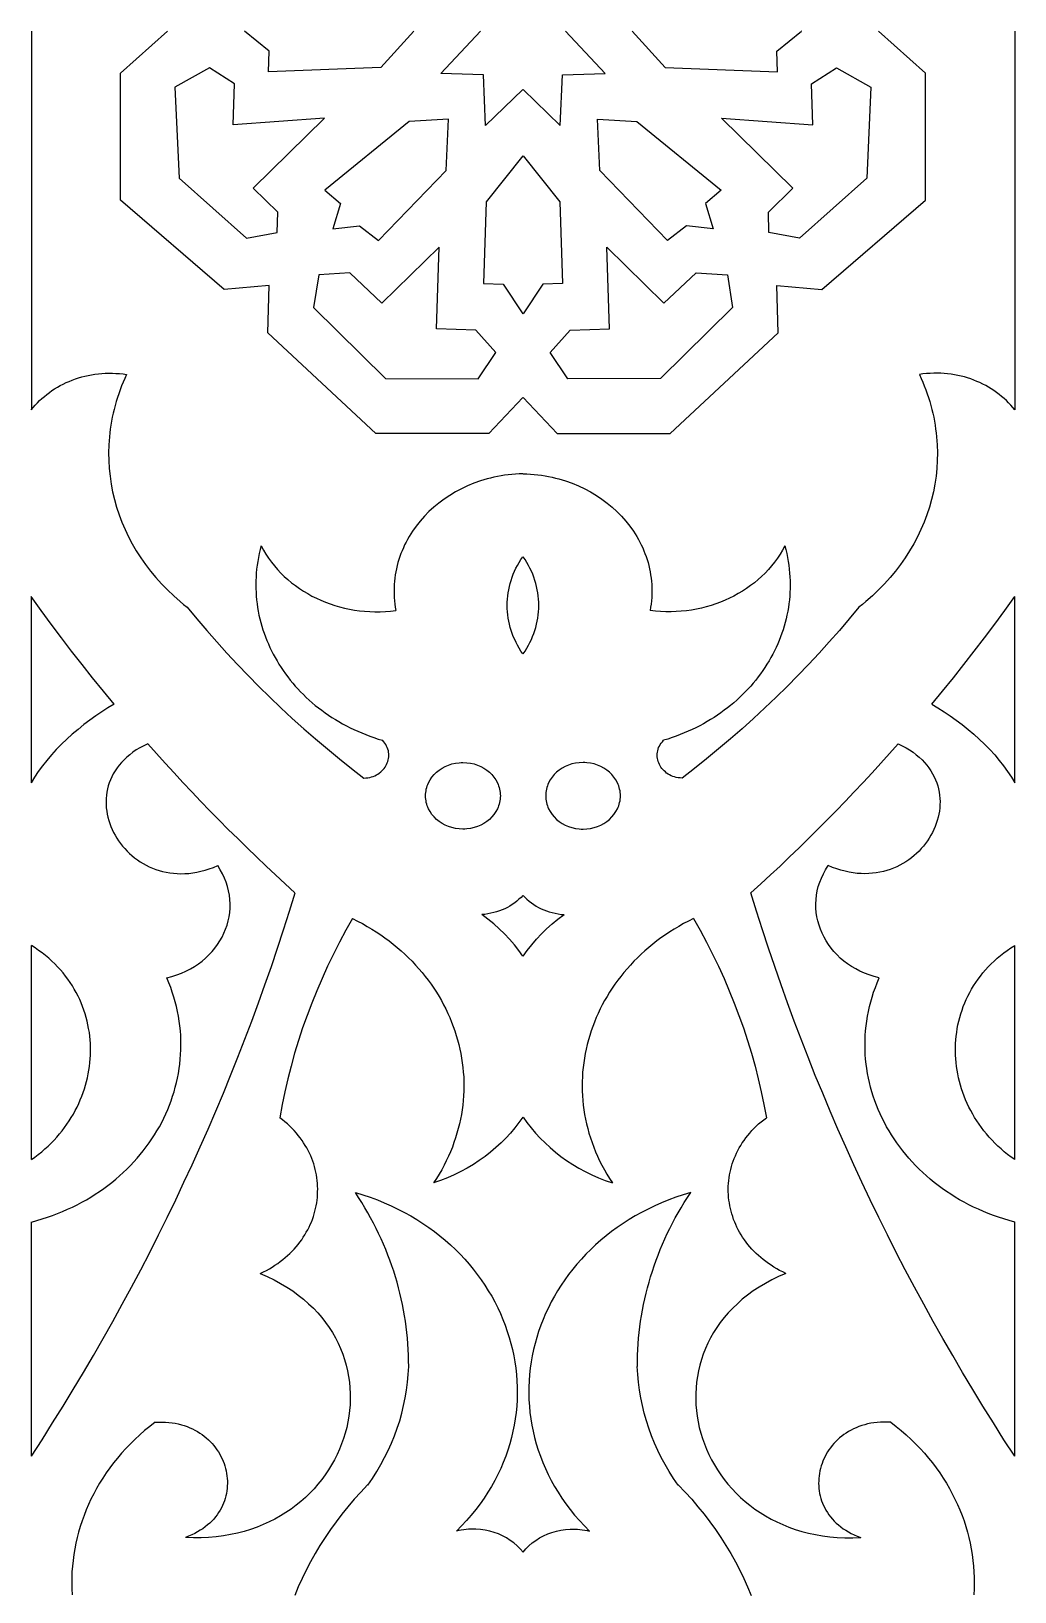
# Model space of a CAD drawing. Extents: x -43 to 42, y -286 to 286.
# Drawn here: x -42.5 to 42.5, y -134.9 to 0 of the extents above; entities that cross this region are included whole.
import ezdxf

# ---------------------------------------------------------------- set-up
doc = ezdxf.new("R2010")
doc.units = 0
doc.layers.add('LAYER_1', color=18, linetype='CONTINUOUS')

msp = doc.modelspace()

# ---------------------------------------------------------------- linework, layer by layer
at = {"layer": 'LAYER_1'}
for points in [[(-42.49, -0.02), (-42.49, -32.75)], [(-0.01, -31.68), (-2.95, -34.8), (-12.73, -34.8), (-22.06, -26.1), (-21.94, -21.99), (-25.83, -22.35), (-34.79, -14.63), (-34.78, -3.64), (-30.74, -0.02), (-30.74, -0.02)], [(-9.44, -0.02), (-9.44, -0.02), (-12.29, -3.16), (-21.99, -3.52), (-21.94, -1.75), (-24.06, -0.02), (-24.06, -0.02)], [(-0.01, -5.05), (-3.23, -8.16), (-3.41, -3.8), (-7.1, -3.68), (-3.68, -0.02)], [(0, -5.05), (3.22, -8.16), (3.4, -3.8), (7.09, -3.68), (3.68, -0.02)], [(0, -31.68), (2.94, -34.8), (12.72, -34.8), (22.05, -26.1), (21.93, -21.99), (25.82, -22.35), (34.78, -14.63), (34.78, -3.64), (30.73, -0.02), (30.73, -0.02)], [(9.43, -0.02), (9.43, -0.02), (12.29, -3.16), (21.99, -3.52), (21.93, -1.75), (24.06, -0.02), (24.05, -0.02)], [(42.49, -0.02), (42.49, -32.75)], [(-0.01, -10.78), (-3.19, -14.78), (-3.41, -21.84), (-1.72, -21.9), (-0.01, -24.46)], [(0, -10.78), (3.19, -14.78), (3.4, -21.84), (1.71, -21.9), (0, -24.46)], [(-42.5, -32.75), (-42.33, -32.55), (-42.15, -32.34), (-41.97, -32.14), (-41.78, -31.95), (-41.58, -31.77), (-41.37, -31.59), (-41.15, -31.42), (-40.93, -31.25), (-40.71, -31.09), (-40.48, -30.94), (-40.24, -30.79), (-39.99, -30.66), (-39.74, -30.53), (-39.49, -30.4), (-39.23, -30.29), (-38.96, -30.18), (-38.69, -30.08), (-38.42, -29.99), (-38.14, -29.91), (-37.86, -29.84), (-37.58, -29.78), (-37.29, -29.72), (-37, -29.67), (-36.7, -29.64), (-36.4, -29.61), (-36.1, -29.59), (-35.8, -29.59), (-35.49, -29.59), (-35.19, -29.6), (-34.88, -29.62), (-34.57, -29.65), (-34.26, -29.7)], [(42.5, -32.75), (42.33, -32.55), (42.15, -32.34), (41.96, -32.14), (41.77, -31.95), (41.57, -31.77), (41.36, -31.59), (41.15, -31.42), (40.93, -31.25), (40.7, -31.09), (40.47, -30.94), (40.23, -30.79), (39.99, -30.66), (39.74, -30.53), (39.48, -30.4), (39.22, -30.29), (38.96, -30.18), (38.69, -30.08), (38.41, -29.99), (38.14, -29.91), (37.86, -29.84), (37.57, -29.78), (37.28, -29.72), (36.99, -29.67), (36.69, -29.64), (36.4, -29.61), (36.1, -29.59), (35.79, -29.59), (35.49, -29.59), (35.18, -29.6), (34.87, -29.62), (34.56, -29.65), (34.25, -29.7)], [(-34.26, -29.7), (-34.41, -30.03), (-34.55, -30.36), (-34.69, -30.69), (-34.82, -31.02), (-34.94, -31.36), (-35.05, -31.69), (-35.16, -32.03), (-35.25, -32.37), (-35.34, -32.71), (-35.42, -33.05), (-35.5, -33.39), (-35.56, -33.73), (-35.62, -34.07), (-35.67, -34.41), (-35.71, -34.75), (-35.75, -35.09), (-35.8, -35.78), (-35.82, -36.46), (-35.81, -37.14), (-35.76, -37.82), (-35.69, -38.5), (-35.59, -39.17), (-35.47, -39.84), (-35.31, -40.51), (-35.12, -41.17), (-34.91, -41.82), (-34.67, -42.46), (-34.39, -43.1), (-34.1, -43.72), (-33.77, -44.34), (-33.42, -44.95), (-33.04, -45.54), (-32.63, -46.13), (-32.19, -46.7), (-31.73, -47.25), (-31.25, -47.8), (-30.73, -48.32), (-30.19, -48.83), (-29.63, -49.33), (-29.34, -49.57), (-29.04, -49.81)], [(34.25, -29.7), (34.4, -30.03), (34.55, -30.36), (34.68, -30.69), (34.81, -31.02), (34.93, -31.36), (35.04, -31.69), (35.15, -32.03), (35.25, -32.37), (35.33, -32.71), (35.42, -33.05), (35.49, -33.39), (35.56, -33.73), (35.61, -34.07), (35.66, -34.41), (35.71, -34.75), (35.74, -35.09), (35.79, -35.78), (35.81, -36.46), (35.8, -37.14), (35.76, -37.82), (35.69, -38.5), (35.59, -39.17), (35.46, -39.84), (35.3, -40.51), (35.12, -41.17), (34.9, -41.82), (34.66, -42.46), (34.39, -43.1), (34.09, -43.72), (33.76, -44.34), (33.41, -44.95), (33.03, -45.54), (32.62, -46.13), (32.19, -46.7), (31.73, -47.25), (31.24, -47.8), (30.73, -48.32), (30.19, -48.83), (29.62, -49.33), (29.33, -49.57), (29.03, -49.81)], [(-0.01, -38.28), (-0.33, -38.29), (-0.65, -38.31), (-0.97, -38.34), (-1.28, -38.37), (-1.6, -38.41), (-1.9, -38.46), (-2.21, -38.51), (-2.51, -38.58), (-2.81, -38.65), (-3.11, -38.72), (-3.69, -38.9), (-4.25, -39.1), (-4.8, -39.33), (-5.33, -39.58), (-5.85, -39.85), (-6.34, -40.15), (-6.82, -40.47), (-7.28, -40.81), (-7.71, -41.17), (-8.13, -41.55), (-8.52, -41.95), (-8.89, -42.37), (-9.23, -42.8), (-9.55, -43.25), (-9.7, -43.48), (-9.84, -43.71), (-9.98, -43.95), (-10.11, -44.19), (-10.23, -44.43), (-10.34, -44.68), (-10.45, -44.93), (-10.55, -45.18), (-10.64, -45.44), (-10.73, -45.7), (-10.81, -45.96), (-10.88, -46.22), (-10.94, -46.49), (-10.99, -46.76), (-11.04, -47.03), (-11.08, -47.3), (-11.11, -47.57), (-11.13, -47.85), (-11.14, -48.13), (-11.15, -48.41), (-11.14, -48.69), (-11.13, -48.97), (-11.11, -49.25), (-11.08, -49.54), (-11.04, -49.82), (-10.99, -50.11)], [(0.01, -38.28), (0.33, -38.29), (0.65, -38.31), (0.96, -38.34), (1.28, -38.37), (1.59, -38.41), (1.9, -38.46), (2.2, -38.51), (2.51, -38.58), (2.8, -38.65), (3.1, -38.72), (3.68, -38.9), (4.24, -39.1), (4.79, -39.33), (5.33, -39.58), (5.84, -39.85), (6.34, -40.15), (6.81, -40.47), (7.27, -40.81), (7.71, -41.17), (8.12, -41.55), (8.51, -41.95), (8.88, -42.37), (9.22, -42.8), (9.54, -43.25), (9.69, -43.48), (9.83, -43.71), (9.97, -43.95), (10.1, -44.19), (10.22, -44.43), (10.34, -44.68), (10.44, -44.93), (10.54, -45.18), (10.64, -45.44), (10.72, -45.7), (10.8, -45.96), (10.87, -46.22), (10.93, -46.49), (10.99, -46.76), (11.03, -47.03), (11.07, -47.3), (11.1, -47.57), (11.12, -47.85), (11.14, -48.13), (11.14, -48.41), (11.14, -48.69), (11.12, -48.97), (11.1, -49.25), (11.07, -49.54), (11.03, -49.82), (10.98, -50.11)], [(-22.63, -44.51), (-22.72, -44.84), (-22.8, -45.18), (-22.87, -45.52), (-22.93, -45.85), (-22.98, -46.19), (-23.02, -46.53), (-23.05, -46.86), (-23.07, -47.2), (-23.09, -47.53), (-23.09, -47.86), (-23.09, -48.2), (-23.07, -48.53), (-23.05, -48.86), (-23.02, -49.19), (-22.98, -49.51), (-22.94, -49.84), (-22.88, -50.16), (-22.82, -50.49), (-22.74, -50.81), (-22.66, -51.13), (-22.58, -51.44), (-22.48, -51.76), (-22.37, -52.07), (-22.26, -52.38), (-22.14, -52.68), (-22.01, -52.99), (-21.88, -53.29), (-21.74, -53.58), (-21.59, -53.88), (-21.43, -54.17), (-21.26, -54.46), (-21.09, -54.74), (-20.91, -55.02), (-20.72, -55.3), (-20.53, -55.58), (-20.33, -55.84), (-20.12, -56.11), (-19.9, -56.37), (-19.68, -56.63), (-19.45, -56.88), (-19.22, -57.13), (-18.98, -57.37), (-18.73, -57.61), (-18.47, -57.85), (-18.21, -58.07), (-17.95, -58.3), (-17.67, -58.52), (-17.39, -58.73), (-17.11, -58.94), (-16.82, -59.14), (-16.52, -59.34), (-16.22, -59.53), (-15.91, -59.71), (-15.59, -59.89), (-15.27, -60.06), (-14.95, -60.23), (-14.62, -60.39), (-14.28, -60.54), (-13.94, -60.69), (-13.59, -60.83), (-13.24, -60.96), (-12.88, -61.09), (-12.52, -61.21), (-12.15, -61.32)], [(-22.63, -44.51), (-22.43, -44.87), (-22.22, -45.23), (-21.99, -45.58), (-21.74, -45.91), (-21.48, -46.24), (-21.21, -46.55), (-20.93, -46.86), (-20.63, -47.15), (-20.32, -47.43), (-20, -47.7), (-19.67, -47.95), (-19.33, -48.2), (-18.97, -48.43), (-18.61, -48.64), (-18.24, -48.85), (-17.86, -49.04), (-17.47, -49.22), (-17.08, -49.38), (-16.67, -49.53), (-16.26, -49.67), (-15.85, -49.79), (-15.42, -49.9), (-15, -49.99), (-14.56, -50.07), (-14.13, -50.13), (-13.69, -50.17), (-13.24, -50.2), (-12.8, -50.22), (-12.35, -50.22), (-11.9, -50.2), (-11.44, -50.16), (-10.99, -50.11)], [(22.63, -44.51), (22.43, -44.87), (22.21, -45.23), (21.98, -45.58), (21.74, -45.91), (21.48, -46.24), (21.21, -46.55), (20.92, -46.86), (20.62, -47.15), (20.31, -47.43), (19.99, -47.7), (19.66, -47.95), (19.32, -48.2), (18.97, -48.43), (18.6, -48.64), (18.23, -48.85), (17.85, -49.04), (17.47, -49.22), (17.07, -49.38), (16.67, -49.53), (16.26, -49.67), (15.84, -49.79), (15.42, -49.9), (14.99, -49.99), (14.56, -50.07), (14.12, -50.13), (13.68, -50.17), (13.24, -50.2), (12.79, -50.22), (12.34, -50.22), (11.89, -50.2), (11.44, -50.16), (10.98, -50.11)], [(22.63, -44.51), (22.71, -44.84), (22.79, -45.18), (22.86, -45.52), (22.92, -45.85), (22.97, -46.19), (23.01, -46.53), (23.04, -46.86), (23.07, -47.2), (23.08, -47.53), (23.08, -47.86), (23.08, -48.2), (23.07, -48.53), (23.05, -48.86), (23.02, -49.19), (22.98, -49.51), (22.93, -49.84), (22.87, -50.16), (22.81, -50.49), (22.74, -50.81), (22.66, -51.13), (22.57, -51.44), (22.47, -51.76), (22.37, -52.07), (22.26, -52.38), (22.14, -52.68), (22.01, -52.99), (21.87, -53.29), (21.73, -53.58), (21.58, -53.88), (21.42, -54.17), (21.26, -54.46), (21.08, -54.74), (20.9, -55.02), (20.72, -55.3), (20.52, -55.58), (20.32, -55.84), (20.11, -56.11), (19.9, -56.37), (19.68, -56.63), (19.45, -56.88), (19.21, -57.13), (18.97, -57.37), (18.72, -57.61), (18.47, -57.85), (18.21, -58.07), (17.94, -58.3), (17.67, -58.52), (17.39, -58.73), (17.1, -58.94), (16.81, -59.14), (16.51, -59.34), (16.21, -59.53), (15.9, -59.71), (15.59, -59.89), (15.27, -60.06), (14.94, -60.23), (14.61, -60.39), (14.27, -60.54), (13.93, -60.69), (13.59, -60.83), (13.23, -60.96), (12.88, -61.09), (12.51, -61.21), (12.15, -61.32)], [(-0.01, -53.85), (-0.18, -53.61), (-0.33, -53.36), (-0.47, -53.11), (-0.6, -52.86), (-0.72, -52.61), (-0.84, -52.35), (-0.94, -52.09), (-1.03, -51.82), (-1.11, -51.56), (-1.17, -51.29), (-1.23, -51.02), (-1.28, -50.75), (-1.32, -50.48), (-1.35, -50.21), (-1.36, -49.94), (-1.37, -49.66), (-1.36, -49.39), (-1.35, -49.12), (-1.32, -48.84), (-1.28, -48.57), (-1.24, -48.3), (-1.18, -48.03), (-1.11, -47.76), (-1.03, -47.5), (-0.94, -47.23), (-0.84, -46.97), (-0.73, -46.71), (-0.61, -46.45), (-0.48, -46.2), (-0.33, -45.95), (-0.18, -45.7), (-0.02, -45.46)], [(0.01, -53.85), (0.17, -53.61), (0.32, -53.36), (0.46, -53.11), (0.6, -52.86), (0.72, -52.61), (0.83, -52.35), (0.93, -52.09), (1.02, -51.82), (1.1, -51.56), (1.17, -51.29), (1.23, -51.02), (1.27, -50.75), (1.31, -50.48), (1.34, -50.21), (1.36, -49.94), (1.36, -49.66), (1.36, -49.39), (1.34, -49.12), (1.31, -48.84), (1.28, -48.57), (1.23, -48.3), (1.17, -48.03), (1.1, -47.76), (1.03, -47.5), (0.94, -47.23), (0.84, -46.97), (0.72, -46.71), (0.6, -46.45), (0.47, -46.2), (0.33, -45.95), (0.17, -45.7), (0.01, -45.46)], [(-35.33, -58.21), (-36.27, -57.08), (-37.2, -55.93), (-38.11, -54.78), (-39.01, -53.61), (-39.9, -52.45), (-40.78, -51.27), (-41.64, -50.09), (-42.5, -48.89)], [(-42.49, -65), (-42.49, -48.89)], [(-29.04, -49.81), (-28.2, -50.82), (-27.34, -51.83), (-26.47, -52.82), (-25.59, -53.8), (-24.68, -54.77), (-23.76, -55.72), (-22.83, -56.67), (-21.88, -57.6), (-20.92, -58.52), (-19.94, -59.43), (-18.94, -60.32), (-17.93, -61.2), (-16.91, -62.07), (-15.87, -62.93), (-14.82, -63.77), (-13.75, -64.6)], [(29.03, -49.81), (28.19, -50.82), (27.34, -51.83), (26.47, -52.82), (25.58, -53.8), (24.68, -54.77), (23.76, -55.72), (22.82, -56.67), (21.88, -57.6), (20.91, -58.52), (19.93, -59.43), (18.94, -60.32), (17.93, -61.2), (16.9, -62.07), (15.86, -62.93), (14.81, -63.77), (13.74, -64.6)], [(35.33, -58.21), (36.26, -57.08), (37.19, -55.93), (38.1, -54.78), (39, -53.61), (39.89, -52.45), (40.77, -51.27), (41.64, -50.09), (42.49, -48.89)], [(42.49, -65), (42.49, -48.89)], [(-35.33, -58.21), (-35.87, -58.52), (-36.4, -58.86), (-36.93, -59.21), (-37.45, -59.58), (-37.96, -59.97), (-38.46, -60.38), (-38.96, -60.8), (-39.43, -61.23), (-39.9, -61.67), (-40.34, -62.13), (-40.76, -62.59), (-41.16, -63.06), (-41.54, -63.54), (-41.89, -64.03), (-42.21, -64.51), (-42.5, -65)], [(35.33, -58.21), (35.86, -58.52), (36.39, -58.86), (36.92, -59.21), (37.44, -59.58), (37.95, -59.97), (38.46, -60.38), (38.95, -60.8), (39.43, -61.23), (39.89, -61.67), (40.33, -62.13), (40.76, -62.59), (41.16, -63.06), (41.53, -63.54), (41.88, -64.03), (42.2, -64.51), (42.49, -65)], [(-32.42, -61.62), (-32.77, -61.79), (-33.11, -61.97), (-33.42, -62.16), (-33.71, -62.36), (-33.99, -62.57), (-34.24, -62.79), (-34.48, -63.01), (-34.7, -63.24), (-34.91, -63.47), (-35.09, -63.71), (-35.26, -63.96), (-35.41, -64.21), (-35.54, -64.47), (-35.66, -64.73), (-35.76, -64.99), (-35.85, -65.26), (-35.92, -65.53), (-35.97, -65.8), (-36.01, -66.07), (-36.03, -66.34), (-36.04, -66.62), (-36.04, -66.89), (-36.02, -67.17), (-35.98, -67.44), (-35.94, -67.71), (-35.88, -67.98), (-35.81, -68.25), (-35.72, -68.51), (-35.62, -68.77), (-35.51, -69.03), (-35.39, -69.28), (-35.26, -69.53), (-35.11, -69.77), (-34.96, -70.01), (-34.79, -70.24), (-34.61, -70.47), (-34.42, -70.69), (-34.22, -70.9), (-34.01, -71.1), (-33.8, -71.29), (-33.57, -71.48), (-33.33, -71.65), (-33.09, -71.82), (-32.84, -71.97), (-32.57, -72.12), (-32.3, -72.25), (-32.03, -72.37), (-31.74, -72.48), (-31.45, -72.58), (-31.15, -72.66), (-30.84, -72.73), (-30.53, -72.78), (-30.21, -72.82), (-29.89, -72.85), (-29.56, -72.86), (-29.23, -72.85), (-28.89, -72.83), (-28.54, -72.79), (-28.19, -72.73), (-27.84, -72.65), (-27.48, -72.56), (-27.12, -72.44), (-26.75, -72.31), (-26.39, -72.16)], [(-19.71, -74.5), (-20.55, -73.74), (-21.38, -72.96), (-22.21, -72.19), (-23.04, -71.4), (-23.85, -70.61), (-24.66, -69.82), (-25.47, -69.02), (-26.27, -68.22), (-27.06, -67.41), (-27.84, -66.6), (-28.62, -65.78), (-29.4, -64.96), (-30.16, -64.13), (-30.92, -63.3), (-31.67, -62.46), (-32.42, -61.62)], [(-13.75, -64.6), (-13.58, -64.58), (-13.41, -64.56), (-13.25, -64.53), (-13.09, -64.49), (-12.94, -64.44), (-12.8, -64.38), (-12.67, -64.31), (-12.54, -64.24), (-12.42, -64.15), (-12.3, -64.06), (-12.2, -63.97), (-12.1, -63.86), (-12.01, -63.76), (-11.92, -63.64), (-11.85, -63.53), (-11.79, -63.41), (-11.73, -63.28), (-11.69, -63.15), (-11.65, -63.02), (-11.62, -62.89), (-11.61, -62.76), (-11.6, -62.62), (-11.6, -62.49), (-11.62, -62.35), (-11.64, -62.22), (-11.68, -62.08), (-11.73, -61.95), (-11.79, -61.82), (-11.86, -61.69), (-11.95, -61.56), (-12.04, -61.44), (-12.15, -61.32)], [(13.74, -64.6), (13.57, -64.58), (13.4, -64.56), (13.24, -64.53), (13.09, -64.49), (12.94, -64.44), (12.79, -64.38), (12.66, -64.31), (12.53, -64.24), (12.41, -64.15), (12.3, -64.06), (12.19, -63.97), (12.09, -63.86), (12, -63.76), (11.92, -63.64), (11.85, -63.53), (11.78, -63.41), (11.73, -63.28), (11.68, -63.15), (11.64, -63.02), (11.62, -62.89), (11.6, -62.76), (11.59, -62.62), (11.6, -62.49), (11.61, -62.35), (11.64, -62.22), (11.68, -62.08), (11.72, -61.95), (11.78, -61.82), (11.86, -61.69), (11.94, -61.56), (12.04, -61.44), (12.15, -61.32)], [(19.7, -74.5), (20.54, -73.74), (21.38, -72.96), (22.21, -72.19), (23.03, -71.4), (23.85, -70.61), (24.66, -69.82), (25.46, -69.02), (26.26, -68.22), (27.05, -67.41), (27.84, -66.6), (28.62, -65.78), (29.39, -64.96), (30.16, -64.13), (30.91, -63.3), (31.67, -62.46), (32.41, -61.62)], [(32.42, -61.62), (32.77, -61.79), (33.1, -61.97), (33.41, -62.16), (33.71, -62.36), (33.98, -62.57), (34.24, -62.79), (34.48, -63.01), (34.7, -63.24), (34.9, -63.47), (35.08, -63.71), (35.25, -63.96), (35.4, -64.21), (35.54, -64.47), (35.65, -64.73), (35.75, -64.99), (35.84, -65.26), (35.91, -65.53), (35.96, -65.8), (36, -66.07), (36.03, -66.34), (36.04, -66.62), (36.03, -66.89), (36.01, -67.17), (35.98, -67.44), (35.93, -67.71), (35.87, -67.98), (35.8, -68.25), (35.71, -68.51), (35.62, -68.77), (35.51, -69.03), (35.38, -69.28), (35.25, -69.53), (35.11, -69.77), (34.95, -70.01), (34.78, -70.24), (34.6, -70.47), (34.42, -70.69), (34.22, -70.9), (34.01, -71.1), (33.79, -71.29), (33.56, -71.48), (33.33, -71.65), (33.08, -71.82), (32.83, -71.97), (32.57, -72.12), (32.3, -72.25), (32.02, -72.37), (31.74, -72.48), (31.44, -72.58), (31.14, -72.66), (30.84, -72.73), (30.53, -72.78), (30.21, -72.82), (29.88, -72.85), (29.55, -72.86), (29.22, -72.85), (28.88, -72.83), (28.53, -72.79), (28.19, -72.73), (27.83, -72.65), (27.47, -72.56), (27.11, -72.44), (26.75, -72.31), (26.38, -72.16)], [(-30.78, -81.86), (-30.34, -81.75), (-29.92, -81.61), (-29.52, -81.46), (-29.13, -81.28), (-28.75, -81.09), (-28.4, -80.88), (-28.06, -80.65), (-27.73, -80.41), (-27.43, -80.15), (-27.15, -79.87), (-26.88, -79.59), (-26.63, -79.29), (-26.41, -78.98), (-26.2, -78.66), (-26.01, -78.33), (-25.85, -78), (-25.7, -77.65), (-25.58, -77.3), (-25.48, -76.94), (-25.4, -76.58), (-25.35, -76.21), (-25.32, -75.84), (-25.31, -75.47), (-25.33, -75.09), (-25.37, -74.72), (-25.44, -74.34), (-25.53, -73.97), (-25.65, -73.6), (-25.79, -73.23), (-25.96, -72.87), (-26.16, -72.51), (-26.39, -72.16)], [(30.78, -81.86), (30.34, -81.75), (29.92, -81.61), (29.51, -81.46), (29.12, -81.28), (28.75, -81.09), (28.39, -80.88), (28.05, -80.65), (27.73, -80.41), (27.42, -80.15), (27.14, -79.87), (26.87, -79.59), (26.63, -79.29), (26.4, -78.98), (26.19, -78.66), (26.01, -78.33), (25.84, -78), (25.7, -77.65), (25.58, -77.3), (25.48, -76.94), (25.4, -76.58), (25.34, -76.21), (25.31, -75.84), (25.31, -75.47), (25.32, -75.09), (25.36, -74.72), (25.43, -74.34), (25.52, -73.97), (25.64, -73.6), (25.79, -73.23), (25.96, -72.87), (26.15, -72.51), (26.38, -72.16)], [(-42.49, -123.22), (-41.57, -121.79), (-40.65, -120.34), (-39.75, -118.9), (-38.87, -117.44), (-37.99, -115.98), (-37.13, -114.52), (-36.29, -113.04), (-35.45, -111.57), (-34.64, -110.08), (-33.83, -108.59), (-33.04, -107.1), (-32.26, -105.59), (-31.5, -104.09), (-30.75, -102.58), (-30.02, -101.06), (-29.3, -99.53), (-28.59, -98.01), (-27.9, -96.47), (-27.22, -94.93), (-26.55, -93.39), (-25.9, -91.84), (-25.27, -90.29), (-24.65, -88.73), (-24.04, -87.17), (-23.45, -85.6), (-22.87, -84.03), (-22.3, -82.45), (-21.75, -80.87), (-21.22, -79.29), (-20.7, -77.7), (-20.19, -76.1), (-19.7, -74.51)], [(-0.01, -74.73), (-0.17, -74.9), (-0.35, -75.07), (-0.53, -75.23), (-0.72, -75.37), (-0.93, -75.51), (-1.13, -75.65), (-1.35, -75.77), (-1.57, -75.88), (-1.8, -75.98), (-2.04, -76.07), (-2.28, -76.15), (-2.52, -76.22), (-2.78, -76.28), (-3.03, -76.33), (-3.29, -76.37), (-3.55, -76.39)], [(0, -74.73), (0.17, -74.9), (0.34, -75.07), (0.53, -75.23), (0.72, -75.37), (0.92, -75.51), (1.13, -75.65), (1.34, -75.77), (1.57, -75.88), (1.8, -75.98), (2.03, -76.07), (2.27, -76.15), (2.52, -76.22), (2.77, -76.28), (3.03, -76.33), (3.29, -76.37), (3.55, -76.39)], [(42.49, -123.22), (41.56, -121.79), (40.65, -120.34), (39.75, -118.9), (38.86, -117.44), (37.99, -115.98), (37.13, -114.52), (36.28, -113.04), (35.45, -111.57), (34.63, -110.08), (33.83, -108.59), (33.03, -107.1), (32.26, -105.59), (31.5, -104.09), (30.75, -102.58), (30.01, -101.06), (29.29, -99.53), (28.58, -98.01), (27.89, -96.47), (27.21, -94.93), (26.55, -93.39), (25.9, -91.84), (25.26, -90.29), (24.64, -88.73), (24.03, -87.17), (23.44, -85.6), (22.86, -84.03), (22.3, -82.45), (21.75, -80.87), (21.21, -79.29), (20.69, -77.7), (20.19, -76.1), (19.69, -74.51)], [(-14.73, -76.74), (-15.3, -77.75), (-15.86, -78.78), (-16.39, -79.81), (-16.89, -80.86), (-17.37, -81.91), (-17.83, -82.97), (-18.26, -84.04), (-18.67, -85.11), (-19.05, -86.19), (-19.41, -87.28), (-19.75, -88.38), (-20.05, -89.48), (-20.34, -90.59), (-20.59, -91.7), (-20.83, -92.82), (-21.03, -93.95)], [(-14.73, -76.74), (-14.3, -76.95), (-13.88, -77.17), (-13.47, -77.41), (-13.07, -77.64), (-12.68, -77.89), (-12.3, -78.14), (-11.93, -78.41), (-11.57, -78.67), (-11.21, -78.95), (-10.87, -79.23), (-10.53, -79.52), (-10.21, -79.82), (-9.89, -80.12), (-9.58, -80.43), (-9.29, -80.75), (-9, -81.07), (-8.72, -81.39), (-8.45, -81.73), (-8.2, -82.06), (-7.95, -82.4), (-7.71, -82.75), (-7.48, -83.1), (-7.26, -83.46), (-7.06, -83.82), (-6.86, -84.18), (-6.67, -84.55), (-6.5, -84.93), (-6.33, -85.3), (-6.17, -85.68), (-6.03, -86.06), (-5.89, -86.45), (-5.77, -86.84), (-5.65, -87.23), (-5.55, -87.62), (-5.46, -88.02), (-5.38, -88.41), (-5.31, -88.81), (-5.25, -89.21), (-5.2, -89.61), (-5.16, -90.02), (-5.13, -90.42), (-5.12, -90.83), (-5.11, -91.23), (-5.12, -91.64), (-5.14, -92.05), (-5.17, -92.46), (-5.21, -92.86), (-5.27, -93.27), (-5.33, -93.68), (-5.41, -94.08), (-5.5, -94.49), (-5.6, -94.89), (-5.71, -95.29), (-5.83, -95.69), (-5.97, -96.09), (-6.11, -96.49), (-6.27, -96.89), (-6.45, -97.28), (-6.63, -97.67), (-6.83, -98.06), (-7.03, -98.45), (-7.25, -98.83), (-7.49, -99.21), (-7.73, -99.59)], [(-0.01, -79.99), (-0.37, -79.49), (-0.75, -79), (-1.16, -78.52), (-1.59, -78.06), (-2.05, -77.62), (-2.53, -77.19), (-3.03, -76.78), (-3.55, -76.39)], [(0, -79.99), (0.36, -79.49), (0.75, -79), (1.15, -78.52), (1.59, -78.06), (2.04, -77.62), (2.52, -77.19), (3.02, -76.78), (3.55, -76.39)], [(14.72, -76.74), (14.29, -76.95), (13.88, -77.17), (13.47, -77.41), (13.07, -77.64), (12.68, -77.89), (12.3, -78.14), (11.92, -78.41), (11.56, -78.67), (11.21, -78.95), (10.86, -79.23), (10.53, -79.52), (10.2, -79.82), (9.88, -80.12), (9.58, -80.43), (9.28, -80.75), (8.99, -81.07), (8.72, -81.39), (8.45, -81.73), (8.19, -82.06), (7.94, -82.4), (7.7, -82.75), (7.48, -83.1), (7.26, -83.46), (7.05, -83.82), (6.85, -84.18), (6.67, -84.55), (6.49, -84.93), (6.32, -85.3), (6.17, -85.68), (6.02, -86.06), (5.89, -86.45), (5.76, -86.84), (5.65, -87.23), (5.54, -87.62), (5.45, -88.02), (5.37, -88.41), (5.3, -88.81), (5.24, -89.21), (5.19, -89.61), (5.15, -90.02), (5.13, -90.42), (5.11, -90.83), (5.11, -91.23), (5.12, -91.64), (5.13, -92.05), (5.16, -92.46), (5.21, -92.86), (5.26, -93.27), (5.32, -93.68), (5.4, -94.08), (5.49, -94.49), (5.59, -94.89), (5.7, -95.29), (5.82, -95.69), (5.96, -96.09), (6.11, -96.49), (6.27, -96.89), (6.44, -97.28), (6.62, -97.67), (6.82, -98.06), (7.03, -98.45), (7.25, -98.83), (7.48, -99.21), (7.73, -99.59)], [(14.72, -76.74), (15.3, -77.75), (15.85, -78.78), (16.38, -79.81), (16.89, -80.86), (17.37, -81.91), (17.82, -82.97), (18.26, -84.04), (18.66, -85.11), (19.05, -86.19), (19.41, -87.28), (19.74, -88.38), (20.05, -89.48), (20.33, -90.59), (20.59, -91.7), (20.82, -92.82), (21.03, -93.95)], [(-42.49, -97.57), (-42.49, -79.06)], [(-42.49, -97.57), (-42.19, -97.35), (-41.89, -97.12), (-41.6, -96.89), (-41.32, -96.65), (-41.05, -96.4), (-40.79, -96.15), (-40.53, -95.89), (-40.29, -95.62), (-40.06, -95.35), (-39.84, -95.08), (-39.62, -94.8), (-39.42, -94.51), (-39.22, -94.22), (-39.04, -93.93), (-38.86, -93.63), (-38.7, -93.33), (-38.54, -93.03), (-38.4, -92.72), (-38.26, -92.41), (-38.13, -92.1), (-38.02, -91.78), (-37.91, -91.46), (-37.81, -91.14), (-37.72, -90.82), (-37.65, -90.5), (-37.58, -90.17), (-37.52, -89.84), (-37.47, -89.52), (-37.43, -89.19), (-37.4, -88.86), (-37.38, -88.53), (-37.38, -88.2), (-37.38, -87.87), (-37.39, -87.54), (-37.41, -87.22), (-37.44, -86.89), (-37.48, -86.57), (-37.54, -86.24), (-37.6, -85.92), (-37.67, -85.6), (-37.75, -85.28), (-37.84, -84.96), (-37.95, -84.65), (-38.06, -84.34), (-38.18, -84.03), (-38.31, -83.73), (-38.46, -83.43), (-38.61, -83.13), (-38.78, -82.83), (-38.95, -82.55), (-39.14, -82.26), (-39.33, -81.98), (-39.54, -81.7), (-39.75, -81.43), (-39.98, -81.17), (-40.22, -80.91), (-40.46, -80.66), (-40.72, -80.41), (-40.99, -80.17), (-41.27, -79.93), (-41.56, -79.7), (-41.86, -79.48), (-42.17, -79.27), (-42.49, -79.06)], [(42.49, -97.57), (42.18, -97.35), (41.88, -97.12), (41.59, -96.89), (41.31, -96.65), (41.04, -96.4), (40.78, -96.15), (40.53, -95.89), (40.29, -95.62), (40.05, -95.35), (39.83, -95.08), (39.62, -94.8), (39.41, -94.51), (39.22, -94.22), (39.03, -93.93), (38.86, -93.63), (38.69, -93.33), (38.54, -93.03), (38.39, -92.72), (38.25, -92.41), (38.13, -92.1), (38.01, -91.78), (37.9, -91.46), (37.8, -91.14), (37.72, -90.82), (37.64, -90.5), (37.57, -90.17), (37.51, -89.84), (37.46, -89.52), (37.43, -89.19), (37.4, -88.86), (37.38, -88.53), (37.37, -88.2), (37.37, -87.87), (37.38, -87.54), (37.4, -87.22), (37.44, -86.89), (37.48, -86.57), (37.53, -86.24), (37.59, -85.92), (37.66, -85.6), (37.74, -85.28), (37.84, -84.96), (37.94, -84.65), (38.05, -84.34), (38.18, -84.03), (38.31, -83.73), (38.45, -83.43), (38.61, -83.13), (38.77, -82.83), (38.94, -82.55), (39.13, -82.26), (39.32, -81.98), (39.53, -81.7), (39.75, -81.43), (39.97, -81.17), (40.21, -80.91), (40.46, -80.66), (40.72, -80.41), (40.98, -80.17), (41.26, -79.93), (41.55, -79.7), (41.85, -79.48), (42.16, -79.27), (42.49, -79.06)], [(42.49, -97.57), (42.49, -79.06)], [(-42.49, -102.97), (-42.02, -102.84), (-41.56, -102.7), (-41.11, -102.56), (-40.66, -102.4), (-40.22, -102.23), (-39.79, -102.06), (-39.36, -101.87), (-38.94, -101.68), (-38.53, -101.47), (-38.13, -101.26), (-37.73, -101.04), (-37.35, -100.81), (-36.97, -100.57), (-36.59, -100.32), (-36.23, -100.07), (-35.88, -99.81), (-35.53, -99.54), (-35.19, -99.26), (-34.87, -98.98), (-34.55, -98.69), (-34.23, -98.39), (-33.93, -98.09), (-33.64, -97.77), (-33.36, -97.46), (-33.08, -97.14), (-32.82, -96.81), (-32.56, -96.47), (-32.32, -96.13), (-32.08, -95.79), (-31.85, -95.44), (-31.64, -95.08), (-31.43, -94.73), (-31.23, -94.36), (-31.05, -93.99), (-30.87, -93.62), (-30.71, -93.25), (-30.55, -92.87), (-30.41, -92.48), (-30.28, -92.09), (-30.16, -91.7), (-30.05, -91.31), (-29.95, -90.92), (-29.86, -90.52), (-29.78, -90.12), (-29.71, -89.71), (-29.66, -89.31), (-29.62, -88.9), (-29.59, -88.49), (-29.57, -88.08), (-29.56, -87.67), (-29.57, -87.25), (-29.58, -86.84), (-29.61, -86.43), (-29.66, -86.01), (-29.71, -85.59), (-29.78, -85.18), (-29.86, -84.76), (-29.95, -84.35), (-30.06, -83.93), (-30.17, -83.52), (-30.31, -83.1), (-30.45, -82.69), (-30.61, -82.28), (-30.78, -81.86)], [(42.49, -102.97), (42.02, -102.84), (41.56, -102.7), (41.1, -102.56), (40.65, -102.4), (40.21, -102.23), (39.78, -102.06), (39.35, -101.87), (38.94, -101.68), (38.52, -101.47), (38.12, -101.26), (37.73, -101.04), (37.34, -100.81), (36.96, -100.57), (36.59, -100.32), (36.23, -100.07), (35.87, -99.81), (35.53, -99.54), (35.19, -99.26), (34.86, -98.98), (34.54, -98.69), (34.23, -98.39), (33.93, -98.09), (33.63, -97.77), (33.35, -97.46), (33.08, -97.14), (32.81, -96.81), (32.55, -96.47), (32.31, -96.13), (32.07, -95.79), (31.85, -95.44), (31.63, -95.08), (31.42, -94.73), (31.23, -94.36), (31.04, -93.99), (30.87, -93.62), (30.7, -93.25), (30.55, -92.87), (30.4, -92.48), (30.27, -92.09), (30.15, -91.7), (30.04, -91.31), (29.94, -90.92), (29.85, -90.52), (29.77, -90.12), (29.71, -89.71), (29.65, -89.31), (29.61, -88.9), (29.58, -88.49), (29.56, -88.08), (29.56, -87.67), (29.56, -87.25), (29.58, -86.84), (29.61, -86.43), (29.65, -86.01), (29.7, -85.59), (29.77, -85.18), (29.85, -84.76), (29.94, -84.35), (30.05, -83.93), (30.17, -83.52), (30.3, -83.1), (30.45, -82.69), (30.6, -82.28), (30.78, -81.86)], [(-22.71, -107.41), (-22.44, -107.28), (-22.18, -107.15), (-21.92, -107.01), (-21.68, -106.86), (-21.44, -106.71), (-21.2, -106.55), (-20.98, -106.39), (-20.76, -106.22), (-20.55, -106.05), (-20.35, -105.87), (-20.15, -105.69), (-19.96, -105.5), (-19.78, -105.31), (-19.61, -105.11), (-19.44, -104.91), (-19.28, -104.71), (-19.13, -104.5), (-18.99, -104.29), (-18.85, -104.08), (-18.73, -103.86), (-18.61, -103.64), (-18.49, -103.42), (-18.39, -103.19), (-18.29, -102.97), (-18.2, -102.74), (-18.12, -102.5), (-18.05, -102.27), (-17.98, -102.03), (-17.93, -101.8), (-17.88, -101.56), (-17.83, -101.32), (-17.8, -101.08), (-17.77, -100.84), (-17.76, -100.6), (-17.75, -100.35), (-17.74, -100.11), (-17.75, -99.87), (-17.76, -99.63), (-17.79, -99.38), (-17.82, -99.14), (-17.85, -98.9), (-17.9, -98.66), (-17.96, -98.42), (-18.02, -98.18), (-18.09, -97.95), (-18.17, -97.71), (-18.26, -97.48), (-18.35, -97.25), (-18.46, -97.02), (-18.57, -96.79), (-18.69, -96.56), (-18.82, -96.34), (-18.96, -96.12), (-19.1, -95.91), (-19.26, -95.69), (-19.42, -95.48), (-19.59, -95.28), (-19.77, -95.07), (-19.96, -94.88), (-20.16, -94.68), (-20.36, -94.49), (-20.58, -94.3), (-20.8, -94.12), (-21.03, -93.95)], [(-0.01, -93.9), (-0.35, -94.37), (-0.7, -94.83), (-1.08, -95.28), (-1.48, -95.71), (-1.9, -96.13), (-2.34, -96.54), (-2.8, -96.93), (-3.28, -97.3), (-3.78, -97.65), (-4.29, -97.99), (-4.83, -98.3), (-5.38, -98.6), (-5.94, -98.88), (-6.52, -99.14), (-7.12, -99.37), (-7.73, -99.59)], [(0.01, -93.9), (0.34, -94.37), (0.7, -94.83), (1.08, -95.28), (1.48, -95.71), (1.9, -96.13), (2.34, -96.54), (2.8, -96.93), (3.28, -97.3), (3.77, -97.65), (4.29, -97.99), (4.82, -98.3), (5.37, -98.6), (5.94, -98.88), (6.52, -99.14), (7.11, -99.37), (7.73, -99.59)], [(22.71, -107.41), (22.44, -107.28), (22.17, -107.15), (21.92, -107.01), (21.67, -106.86), (21.43, -106.71), (21.2, -106.55), (20.97, -106.39), (20.75, -106.22), (20.54, -106.05), (20.34, -105.87), (20.14, -105.69), (19.96, -105.5), (19.77, -105.31), (19.6, -105.11), (19.44, -104.91), (19.28, -104.71), (19.13, -104.5), (18.98, -104.29), (18.85, -104.08), (18.72, -103.86), (18.6, -103.64), (18.49, -103.42), (18.38, -103.19), (18.29, -102.97), (18.2, -102.74), (18.12, -102.5), (18.04, -102.27), (17.98, -102.03), (17.92, -101.8), (17.87, -101.56), (17.83, -101.32), (17.79, -101.08), (17.77, -100.84), (17.75, -100.6), (17.74, -100.35), (17.74, -100.11), (17.74, -99.87), (17.76, -99.63), (17.78, -99.38), (17.81, -99.14), (17.85, -98.9), (17.9, -98.66), (17.95, -98.42), (18.01, -98.18), (18.08, -97.95), (18.16, -97.71), (18.25, -97.48), (18.35, -97.25), (18.45, -97.02), (18.56, -96.79), (18.68, -96.56), (18.81, -96.34), (18.95, -96.12), (19.1, -95.91), (19.25, -95.69), (19.42, -95.48), (19.59, -95.28), (19.77, -95.07), (19.96, -94.88), (20.15, -94.68), (20.36, -94.49), (20.57, -94.3), (20.8, -94.12), (21.03, -93.95)], [(-14.49, -100.42), (-13.85, -100.62), (-13.21, -100.83), (-12.59, -101.06), (-11.99, -101.31), (-11.39, -101.57), (-10.82, -101.85), (-10.25, -102.14), (-9.7, -102.44), (-9.17, -102.76), (-8.65, -103.09), (-8.15, -103.44), (-7.66, -103.8), (-7.18, -104.17), (-6.72, -104.55), (-6.28, -104.94), (-5.85, -105.34), (-5.44, -105.75), (-5.04, -106.18), (-4.66, -106.61), (-4.3, -107.05), (-3.95, -107.51), (-3.61, -107.97), (-3.3, -108.43), (-3, -108.91), (-2.71, -109.39), (-2.44, -109.88), (-2.19, -110.38), (-1.96, -110.88), (-1.74, -111.39), (-1.54, -111.9), (-1.36, -112.42), (-1.19, -112.94), (-1.05, -113.47), (-0.92, -114), (-0.8, -114.54), (-0.71, -115.07), (-0.63, -115.61), (-0.57, -116.16), (-0.53, -116.7), (-0.51, -117.24), (-0.51, -117.79), (-0.52, -118.34), (-0.55, -118.88), (-0.6, -119.43), (-0.68, -119.98), (-0.77, -120.52), (-0.87, -121.06), (-1, -121.61), (-1.15, -122.14), (-1.32, -122.68), (-1.5, -123.22), (-1.71, -123.75), (-1.93, -124.27), (-2.18, -124.79), (-2.45, -125.31), (-2.73, -125.83), (-3.04, -126.33), (-3.37, -126.83), (-3.71, -127.33), (-4.08, -127.82), (-4.47, -128.3), (-4.88, -128.78), (-5.31, -129.24), (-5.76, -129.7)], [(-9.88, -115.47), (-9.89, -114.98), (-9.9, -114.49), (-9.92, -114), (-9.95, -113.51), (-9.99, -113.02), (-10.04, -112.53), (-10.1, -112.04), (-10.16, -111.55), (-10.24, -111.07), (-10.33, -110.58), (-10.42, -110.1), (-10.53, -109.61), (-10.64, -109.13), (-10.76, -108.65), (-10.89, -108.18), (-11.03, -107.7), (-11.18, -107.23), (-11.34, -106.75), (-11.51, -106.28), (-11.68, -105.82), (-11.87, -105.35), (-12.06, -104.89), (-12.27, -104.43), (-12.48, -103.97), (-12.7, -103.52), (-12.93, -103.06), (-13.17, -102.62), (-13.41, -102.17), (-13.67, -101.73), (-13.94, -101.29), (-14.21, -100.85), (-14.49, -100.42)], [(14.49, -100.42), (13.84, -100.62), (13.21, -100.83), (12.59, -101.06), (11.98, -101.31), (11.39, -101.57), (10.81, -101.85), (10.25, -102.14), (9.7, -102.44), (9.16, -102.76), (8.65, -103.09), (8.14, -103.44), (7.65, -103.8), (7.18, -104.17), (6.72, -104.55), (6.27, -104.94), (5.85, -105.34), (5.43, -105.75), (5.04, -106.18), (4.65, -106.61), (4.29, -107.05), (3.94, -107.51), (3.61, -107.97), (3.29, -108.43), (2.99, -108.91), (2.71, -109.39), (2.44, -109.88), (2.19, -110.38), (1.95, -110.88), (1.74, -111.39), (1.54, -111.9), (1.35, -112.42), (1.19, -112.94), (1.04, -113.47), (0.91, -114), (0.8, -114.54), (0.7, -115.07), (0.63, -115.61), (0.57, -116.16), (0.53, -116.7), (0.5, -117.24), (0.5, -117.79), (0.51, -118.34), (0.55, -118.88), (0.6, -119.43), (0.67, -119.98), (0.76, -120.52), (0.87, -121.06), (1, -121.61), (1.14, -122.14), (1.31, -122.68), (1.5, -123.22), (1.7, -123.75), (1.93, -124.27), (2.17, -124.79), (2.44, -125.31), (2.73, -125.83), (3.03, -126.33), (3.36, -126.83), (3.71, -127.33), (4.07, -127.82), (4.46, -128.3), (4.87, -128.78), (5.3, -129.24), (5.75, -129.7)], [(9.88, -115.47), (9.88, -114.98), (9.89, -114.49), (9.91, -114), (9.94, -113.51), (9.98, -113.02), (10.03, -112.53), (10.09, -112.04), (10.16, -111.55), (10.23, -111.07), (10.32, -110.58), (10.42, -110.1), (10.52, -109.61), (10.63, -109.13), (10.75, -108.65), (10.89, -108.18), (11.03, -107.7), (11.18, -107.23), (11.33, -106.75), (11.5, -106.28), (11.68, -105.82), (11.86, -105.35), (12.06, -104.89), (12.26, -104.43), (12.47, -103.97), (12.69, -103.52), (12.92, -103.06), (13.16, -102.62), (13.41, -102.17), (13.66, -101.73), (13.93, -101.29), (14.2, -100.85), (14.49, -100.42)], [(-42.49, -123.22), (-42.49, -102.96)], [(42.49, -123.22), (42.49, -102.96)], [(-22.71, -107.41), (-22.1, -107.68), (-21.51, -107.97), (-20.95, -108.27), (-20.41, -108.59), (-19.9, -108.93), (-19.42, -109.28), (-18.96, -109.65), (-18.53, -110.03), (-18.12, -110.42), (-17.74, -110.82), (-17.39, -111.23), (-17.06, -111.66), (-16.75, -112.09), (-16.47, -112.53), (-16.21, -112.98), (-15.98, -113.44), (-15.77, -113.91), (-15.58, -114.38), (-15.42, -114.85), (-15.28, -115.34), (-15.17, -115.82), (-15.08, -116.31), (-15.01, -116.8), (-14.96, -117.29), (-14.93, -117.78), (-14.93, -118.28), (-14.95, -118.77), (-14.99, -119.26), (-15.05, -119.75), (-15.14, -120.24), (-15.24, -120.73), (-15.36, -121.21), (-15.51, -121.68), (-15.68, -122.15), (-15.86, -122.62), (-16.07, -123.08), (-16.3, -123.53), (-16.54, -123.97), (-16.81, -124.4), (-17.09, -124.83), (-17.4, -125.24), (-17.72, -125.64), (-18.06, -126.03), (-18.42, -126.41), (-18.8, -126.78), (-19.2, -127.13), (-19.61, -127.46), (-20.04, -127.78), (-20.49, -128.09), (-20.96, -128.38), (-21.44, -128.65), (-21.94, -128.9), (-22.46, -129.13), (-22.99, -129.35), (-23.54, -129.54), (-24.1, -129.71), (-24.69, -129.86), (-25.28, -129.99), (-25.9, -130.1), (-26.52, -130.18), (-27.17, -130.23), (-27.82, -130.26), (-28.49, -130.27), (-29.18, -130.25)], [(22.71, -107.41), (22.09, -107.68), (21.5, -107.97), (20.94, -108.27), (20.4, -108.59), (19.89, -108.93), (19.41, -109.28), (18.95, -109.65), (18.52, -110.03), (18.12, -110.42), (17.74, -110.82), (17.38, -111.23), (17.05, -111.66), (16.74, -112.09), (16.46, -112.53), (16.21, -112.98), (15.97, -113.44), (15.76, -113.91), (15.58, -114.38), (15.42, -114.85), (15.28, -115.34), (15.16, -115.82), (15.07, -116.31), (15, -116.8), (14.95, -117.29), (14.93, -117.78), (14.92, -118.28), (14.94, -118.77), (14.98, -119.26), (15.05, -119.75), (15.13, -120.24), (15.23, -120.73), (15.36, -121.21), (15.5, -121.68), (15.67, -122.15), (15.86, -122.62), (16.06, -123.08), (16.29, -123.53), (16.54, -123.97), (16.8, -124.4), (17.09, -124.83), (17.39, -125.24), (17.71, -125.64), (18.06, -126.03), (18.42, -126.41), (18.79, -126.78), (19.19, -127.13), (19.6, -127.46), (20.03, -127.78), (20.48, -128.09), (20.95, -128.38), (21.43, -128.65), (21.93, -128.9), (22.45, -129.13), (22.98, -129.35), (23.53, -129.54), (24.1, -129.71), (24.68, -129.86), (25.28, -129.99), (25.89, -130.1), (26.52, -130.18), (27.16, -130.23), (27.82, -130.26), (28.49, -130.27), (29.18, -130.25)], [(-13.42, -125.71), (-13.02, -125.13), (-12.64, -124.54), (-12.29, -123.94), (-11.96, -123.33), (-11.65, -122.71), (-11.37, -122.08), (-11.11, -121.44), (-10.88, -120.8), (-10.66, -120.15), (-10.48, -119.5), (-10.32, -118.84), (-10.18, -118.17), (-10.07, -117.5), (-9.98, -116.82), (-9.92, -116.15), (-9.88, -115.46)], [(13.41, -125.71), (13.01, -125.13), (12.64, -124.54), (12.28, -123.94), (11.95, -123.33), (11.65, -122.71), (11.36, -122.08), (11.1, -121.44), (10.87, -120.8), (10.66, -120.15), (10.47, -119.5), (10.31, -118.84), (10.17, -118.17), (10.06, -117.5), (9.97, -116.82), (9.91, -116.15), (9.87, -115.46)], [(-31.79, -120.28), (-32.25, -120.64), (-32.7, -121), (-33.13, -121.38), (-33.54, -121.76), (-33.94, -122.16), (-34.33, -122.56), (-34.7, -122.96), (-35.05, -123.38), (-35.39, -123.8), (-35.72, -124.23), (-36.02, -124.66), (-36.32, -125.1), (-36.59, -125.55), (-36.86, -126), (-37.1, -126.46), (-37.34, -126.92), (-37.55, -127.38), (-37.76, -127.85), (-37.94, -128.33), (-38.11, -128.8), (-38.27, -129.28), (-38.41, -129.77), (-38.54, -130.25), (-38.65, -130.74), (-38.74, -131.23), (-38.82, -131.72), (-38.89, -132.22), (-38.94, -132.71), (-38.98, -133.21), (-39, -133.7), (-39, -134.2), (-38.99, -134.69), (-38.97, -135.19)], [(-31.79, -120.28), (-31.49, -120.26), (-31.19, -120.26), (-30.89, -120.27), (-30.61, -120.3), (-30.33, -120.33), (-30.06, -120.37), (-29.79, -120.43), (-29.53, -120.49), (-29.28, -120.57), (-29.04, -120.65), (-28.8, -120.75), (-28.57, -120.85), (-28.35, -120.96), (-28.14, -121.08), (-27.93, -121.21), (-27.74, -121.34), (-27.55, -121.49), (-27.37, -121.64), (-27.19, -121.79), (-27.03, -121.95), (-26.87, -122.12), (-26.72, -122.3), (-26.58, -122.48), (-26.45, -122.66), (-26.33, -122.85), (-26.21, -123.04), (-26.11, -123.24), (-26.01, -123.44), (-25.92, -123.64), (-25.84, -123.85), (-25.77, -124.06), (-25.71, -124.27), (-25.66, -124.48), (-25.62, -124.7), (-25.59, -124.91), (-25.57, -125.13), (-25.55, -125.35), (-25.55, -125.57), (-25.56, -125.79), (-25.57, -126), (-25.6, -126.22), (-25.64, -126.44), (-25.68, -126.65), (-25.74, -126.86), (-25.81, -127.07), (-25.89, -127.28), (-25.98, -127.49), (-26.07, -127.69), (-26.18, -127.89), (-26.31, -128.09), (-26.44, -128.28), (-26.58, -128.46), (-26.73, -128.65), (-26.9, -128.82), (-27.08, -129), (-27.26, -129.16), (-27.46, -129.32), (-27.67, -129.48), (-27.89, -129.62), (-28.13, -129.76), (-28.37, -129.9), (-28.63, -130.02), (-28.9, -130.14), (-29.18, -130.25)], [(31.79, -120.28), (31.48, -120.26), (31.18, -120.26), (30.89, -120.27), (30.6, -120.3), (30.32, -120.33), (30.05, -120.37), (29.78, -120.43), (29.53, -120.49), (29.28, -120.57), (29.03, -120.65), (28.8, -120.75), (28.57, -120.85), (28.35, -120.96), (28.13, -121.08), (27.93, -121.21), (27.73, -121.34), (27.54, -121.49), (27.36, -121.64), (27.19, -121.79), (27.02, -121.95), (26.86, -122.12), (26.71, -122.3), (26.57, -122.48), (26.44, -122.66), (26.32, -122.85), (26.2, -123.04), (26.1, -123.24), (26, -123.44), (25.91, -123.64), (25.84, -123.85), (25.77, -124.06), (25.71, -124.27), (25.66, -124.48), (25.61, -124.7), (25.58, -124.91), (25.56, -125.13), (25.55, -125.35), (25.54, -125.57), (25.55, -125.79), (25.57, -126), (25.59, -126.22), (25.63, -126.44), (25.68, -126.65), (25.73, -126.86), (25.8, -127.07), (25.88, -127.28), (25.97, -127.49), (26.07, -127.69), (26.18, -127.89), (26.3, -128.09), (26.43, -128.28), (26.57, -128.46), (26.73, -128.65), (26.89, -128.82), (27.07, -129), (27.26, -129.16), (27.46, -129.32), (27.67, -129.48), (27.89, -129.62), (28.12, -129.76), (28.37, -129.9), (28.62, -130.02), (28.89, -130.14), (29.18, -130.25)], [(31.79, -120.28), (32.25, -120.64), (32.69, -121), (33.12, -121.38), (33.54, -121.76), (33.94, -122.16), (34.32, -122.56), (34.69, -122.96), (35.05, -123.38), (35.39, -123.8), (35.71, -124.23), (36.02, -124.66), (36.31, -125.1), (36.59, -125.55), (36.85, -126), (37.1, -126.46), (37.33, -126.92), (37.55, -127.38), (37.75, -127.85), (37.94, -128.33), (38.11, -128.8), (38.26, -129.28), (38.4, -129.77), (38.53, -130.25), (38.64, -130.74), (38.74, -131.23), (38.82, -131.72), (38.88, -132.22), (38.93, -132.71), (38.97, -133.21), (38.99, -133.7), (39, -134.2), (38.99, -134.69), (38.96, -135.19)], [(-13.43, -125.7), (-14.01, -126.32), (-14.58, -126.94), (-15.13, -127.58), (-15.65, -128.23), (-16.16, -128.89), (-16.64, -129.56), (-17.1, -130.24), (-17.55, -130.93), (-17.96, -131.63), (-18.36, -132.34), (-18.74, -133.06), (-19.09, -133.79), (-19.42, -134.52), (-19.73, -135.27)], [(13.42, -125.7), (14.01, -126.32), (14.58, -126.94), (15.12, -127.58), (15.65, -128.23), (16.15, -128.89), (16.64, -129.56), (17.1, -130.24), (17.54, -130.93), (17.96, -131.63), (18.36, -132.34), (18.73, -133.06), (19.08, -133.79), (19.41, -134.52), (19.72, -135.27)], [(0, -131.51), (-0.25, -131.23), (-0.51, -130.96), (-0.8, -130.71), (-1.11, -130.49), (-1.43, -130.28), (-1.78, -130.1), (-2.13, -129.94), (-2.5, -129.8), (-2.88, -129.69), (-3.28, -129.61), (-3.68, -129.55), (-4.09, -129.52), (-4.5, -129.52), (-4.71, -129.53), (-4.92, -129.55), (-5.13, -129.58), (-5.34, -129.61), (-5.55, -129.65), (-5.76, -129.7)], [(0, -131.51), (0.24, -131.23), (0.51, -130.96), (0.8, -130.71), (1.1, -130.49), (1.43, -130.28), (1.77, -130.1), (2.13, -129.94), (2.5, -129.8), (2.88, -129.69), (3.27, -129.61), (3.67, -129.55), (4.08, -129.52), (4.49, -129.52), (4.7, -129.53), (4.91, -129.55), (5.12, -129.58), (5.33, -129.61), (5.54, -129.65), (5.75, -129.7)]]:
    msp.add_lwpolyline(points, dxfattribs=at)
for points in [[(-23.89, -17.9), (-21.26, -17.41), (-21.2, -15.65), (-23.32, -13.58), (-17.15, -7.53), (-25.05, -8.11), (-24.94, -4.58), (-27.1, -3.18), (-30.08, -4.85), (-29.72, -12.72)], [(23.89, -17.9), (21.25, -17.41), (21.2, -15.65), (23.31, -13.58), (17.14, -7.53), (25.04, -8.11), (24.93, -4.58), (27.09, -3.18), (30.07, -4.85), (29.71, -12.72)], [(-16.44, -17.11), (-14.12, -16.83), (-12.5, -18.11), (-6.64, -12.05), (-6.44, -7.61), (-9.84, -7.82), (-17.12, -13.77), (-15.78, -14.91)], [(16.44, -17.11), (14.12, -16.83), (12.49, -18.11), (6.63, -12.05), (6.44, -7.61), (9.83, -7.82), (17.11, -13.77), (15.78, -14.91)], [(-3.88, -30.06), (-2.35, -27.8), (-4.08, -25.87), (-7.47, -25.76), (-7.25, -18.69), (-12.19, -23.53), (-14.97, -20.91), (-17.66, -21.07), (-18.1, -23.9), (-11.89, -30.04)], [(3.87, -30.06), (2.34, -27.8), (4.08, -25.87), (7.46, -25.76), (7.25, -18.69), (12.18, -23.53), (14.97, -20.91), (17.66, -21.07), (18.1, -23.9), (11.89, -30.04)], [(-8.42, -66.12), (-8.42, -65.97), (-8.41, -65.83), (-8.38, -65.68), (-8.36, -65.54), (-8.32, -65.4), (-8.28, -65.27), (-8.23, -65.13), (-8.17, -65), (-8.03, -64.75), (-7.87, -64.51), (-7.68, -64.29), (-7.48, -64.09), (-7.25, -63.9), (-7, -63.73), (-6.73, -63.59), (-6.45, -63.47), (-6.15, -63.37), (-5.84, -63.3), (-5.52, -63.26), (-5.36, -63.25), (-5.19, -63.24), (-4.86, -63.26), (-4.54, -63.3), (-4.23, -63.37), (-3.93, -63.47), (-3.65, -63.59), (-3.39, -63.73), (-3.14, -63.9), (-2.91, -64.09), (-2.7, -64.29), (-2.51, -64.51), (-2.35, -64.75), (-2.22, -65), (-2.16, -65.13), (-2.11, -65.27), (-2.06, -65.4), (-2.03, -65.54), (-2, -65.68), (-1.98, -65.83), (-1.97, -65.97), (-1.96, -66.12), (-1.97, -66.27), (-1.98, -66.42), (-2, -66.56), (-2.03, -66.7), (-2.06, -66.84), (-2.11, -66.98), (-2.16, -67.11), (-2.22, -67.24), (-2.35, -67.49), (-2.51, -67.73), (-2.7, -67.95), (-2.91, -68.16), (-3.14, -68.34), (-3.39, -68.51), (-3.65, -68.65), (-3.93, -68.77), (-4.23, -68.87), (-4.54, -68.94), (-4.86, -68.99), (-5.03, -69), (-5.19, -69), (-5.52, -68.99), (-5.84, -68.94), (-6.15, -68.87), (-6.45, -68.77), (-6.73, -68.65), (-7, -68.51), (-7.25, -68.34), (-7.48, -68.16), (-7.68, -67.95), (-7.87, -67.73), (-8.03, -67.49), (-8.17, -67.24), (-8.23, -67.11), (-8.28, -66.98), (-8.32, -66.84), (-8.36, -66.7), (-8.38, -66.56), (-8.41, -66.42), (-8.42, -66.27)], [(8.42, -66.12), (8.41, -65.97), (8.4, -65.83), (8.38, -65.68), (8.35, -65.54), (8.31, -65.4), (8.27, -65.27), (8.22, -65.13), (8.16, -65), (8.03, -64.75), (7.86, -64.51), (7.68, -64.29), (7.47, -64.09), (7.24, -63.9), (6.99, -63.73), (6.73, -63.59), (6.44, -63.47), (6.15, -63.37), (5.84, -63.3), (5.52, -63.26), (5.35, -63.25), (5.19, -63.24), (4.86, -63.26), (4.53, -63.3), (4.23, -63.37), (3.93, -63.47), (3.65, -63.59), (3.38, -63.73), (3.13, -63.9), (2.9, -64.09), (2.69, -64.29), (2.51, -64.51), (2.35, -64.75), (2.21, -65), (2.15, -65.13), (2.1, -65.27), (2.06, -65.4), (2.02, -65.54), (1.99, -65.68), (1.97, -65.83), (1.96, -65.97), (1.96, -66.12), (1.96, -66.27), (1.97, -66.42), (1.99, -66.56), (2.02, -66.7), (2.06, -66.84), (2.1, -66.98), (2.15, -67.11), (2.21, -67.24), (2.35, -67.49), (2.51, -67.73), (2.69, -67.95), (2.9, -68.16), (3.13, -68.34), (3.38, -68.51), (3.65, -68.65), (3.93, -68.77), (4.23, -68.87), (4.53, -68.94), (4.86, -68.99), (5.02, -69), (5.19, -69), (5.52, -68.99), (5.84, -68.94), (6.15, -68.87), (6.44, -68.77), (6.73, -68.65), (6.99, -68.51), (7.24, -68.34), (7.47, -68.16), (7.68, -67.95), (7.86, -67.73), (8.03, -67.49), (8.16, -67.24), (8.22, -67.11), (8.27, -66.98), (8.31, -66.84), (8.35, -66.7), (8.38, -66.56), (8.4, -66.42), (8.41, -66.27)]]:
    msp.add_lwpolyline(points, close=True, dxfattribs=at)

doc.saveas('drawing.dxf')
